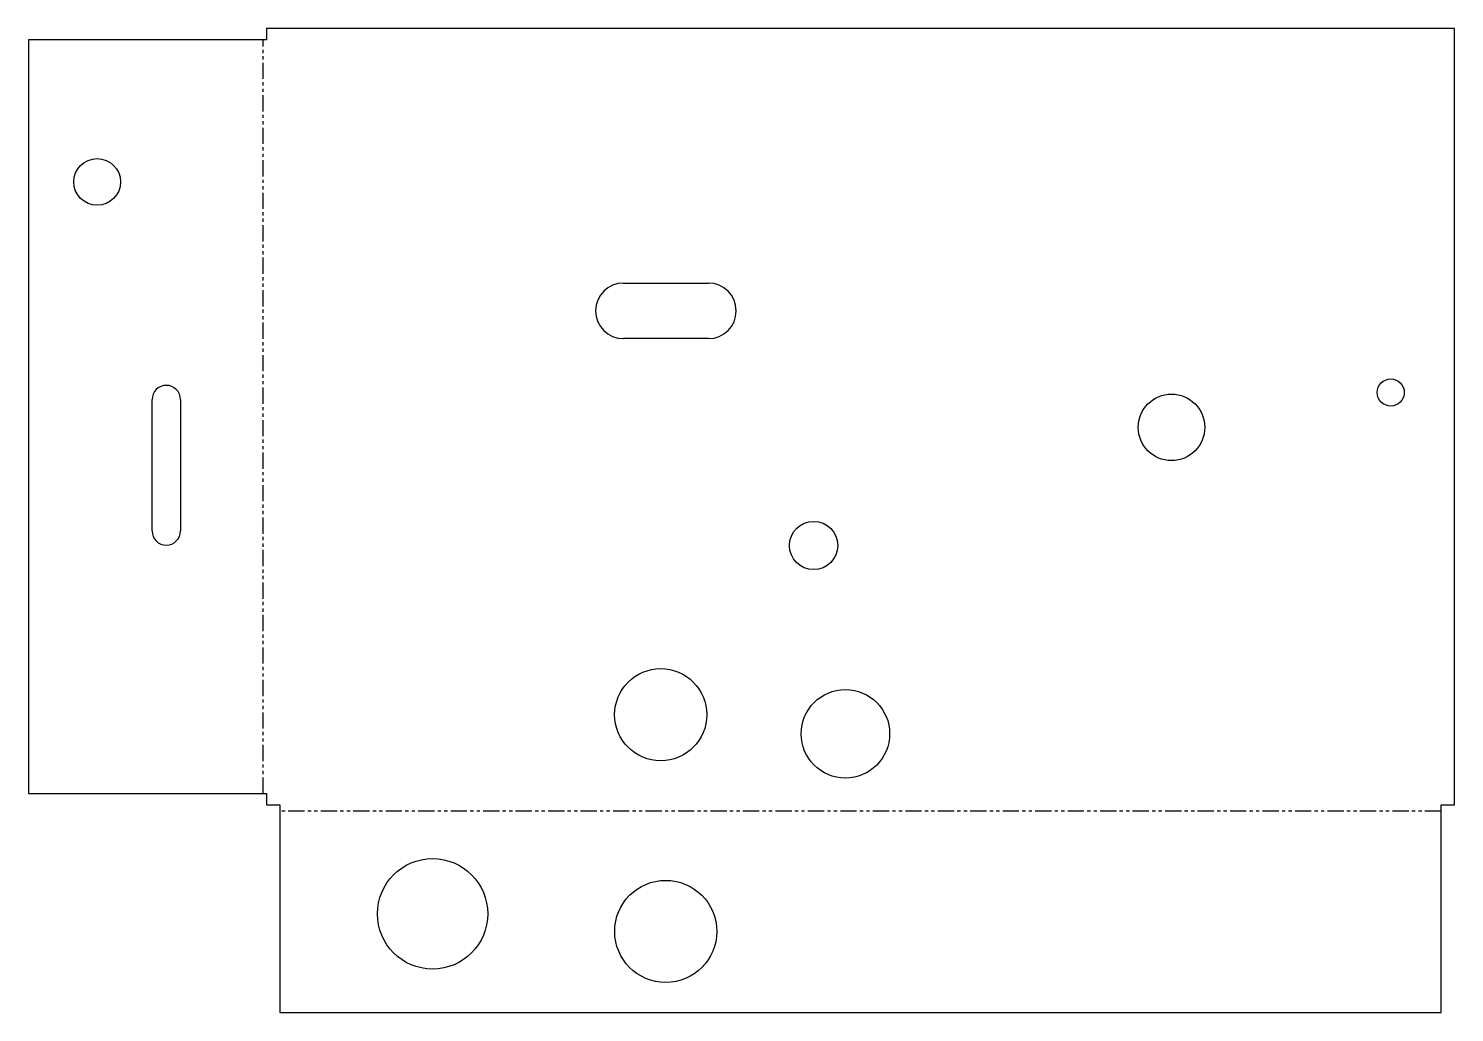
# Model space of a CAD drawing. Header units: millimetres. Extents: x -47 to 232, y -41 to 152.
import ezdxf

# ---------------------------------------------------------------- set-up
doc = ezdxf.new("R2010")
doc.units = ezdxf.units.MM
doc.linetypes.add('PHANTOM', pattern=[6.35, 3.175, -0.635, 0.635, -0.635, 0.635, -0.635])
doc.layers.add('BEND', color=7, linetype='Continuous')
doc.layers.add('CUT', color=7, linetype='Continuous')

msp = doc.modelspace()

# ---------------------------------------------------------------- linework, layer by layer
at = {"layer": 'BEND', "color": 3, "linetype": 'PHANTOM'}
for p, q in [((-0.63, 2.2), (-0.63, 149.57)), ((229.7, -1.26), (2.6, -1.26))]:
    msp.add_line(p, q, dxfattribs=at)
at = {"layer": 'CUT'}
for p, q in [((232.3, 151.77), (0, 151.77)), ((0, 151.77), (0, 149.57)), ((232.3, 0), (232.3, 151.77)), ((0, 149.57), (-46.53, 149.57)), ((-46.53, 149.57), (-46.53, 2.2)), ((69.79, 102), (86.42, 102)), ((86.42, 91.14), (69.79, 91.14)), ((-22.36, 53.55), (-22.36, 79.23)), ((-16.81, 79.23), (-16.81, 53.55)), ((-46.53, 2.2), (0, 2.2)), ((0, 2.2), (0, 0)), ((0, 0), (2.6, 0)), ((2.6, 0), (2.6, -40.59)), ((229.7, -40.59), (229.7, 0)), ((229.7, 0), (232.3, 0)), ((2.6, -40.59), (229.7, -40.59))]:
    msp.add_line(p, q, dxfattribs=at)
for centre, radius in [((-33.11, 121.78), 4.57), ((219.84, 80.61), 2.65), ((176.97, 73.79), 6.5), ((106.99, 50.7), 4.72), ((77.09, 17.62), 9.01), ((113.21, 13.89), 8.65), ((32.48, -21.31), 10.79), ((78.07, -24.74), 9.98)]:
    msp.add_circle(centre, radius, dxfattribs=at)
for centre, radius, start, end in [((69.79, 96.57), 5.43, 90, -90), ((86.42, 96.57), 5.43, -90, 90), ((-19.59, 79.23), 2.78, 0, 180), ((-19.59, 53.55), 2.78, 180, 0)]:
    msp.add_arc(centre, radius, start, end, dxfattribs=at)

doc.saveas('drawing.dxf')
